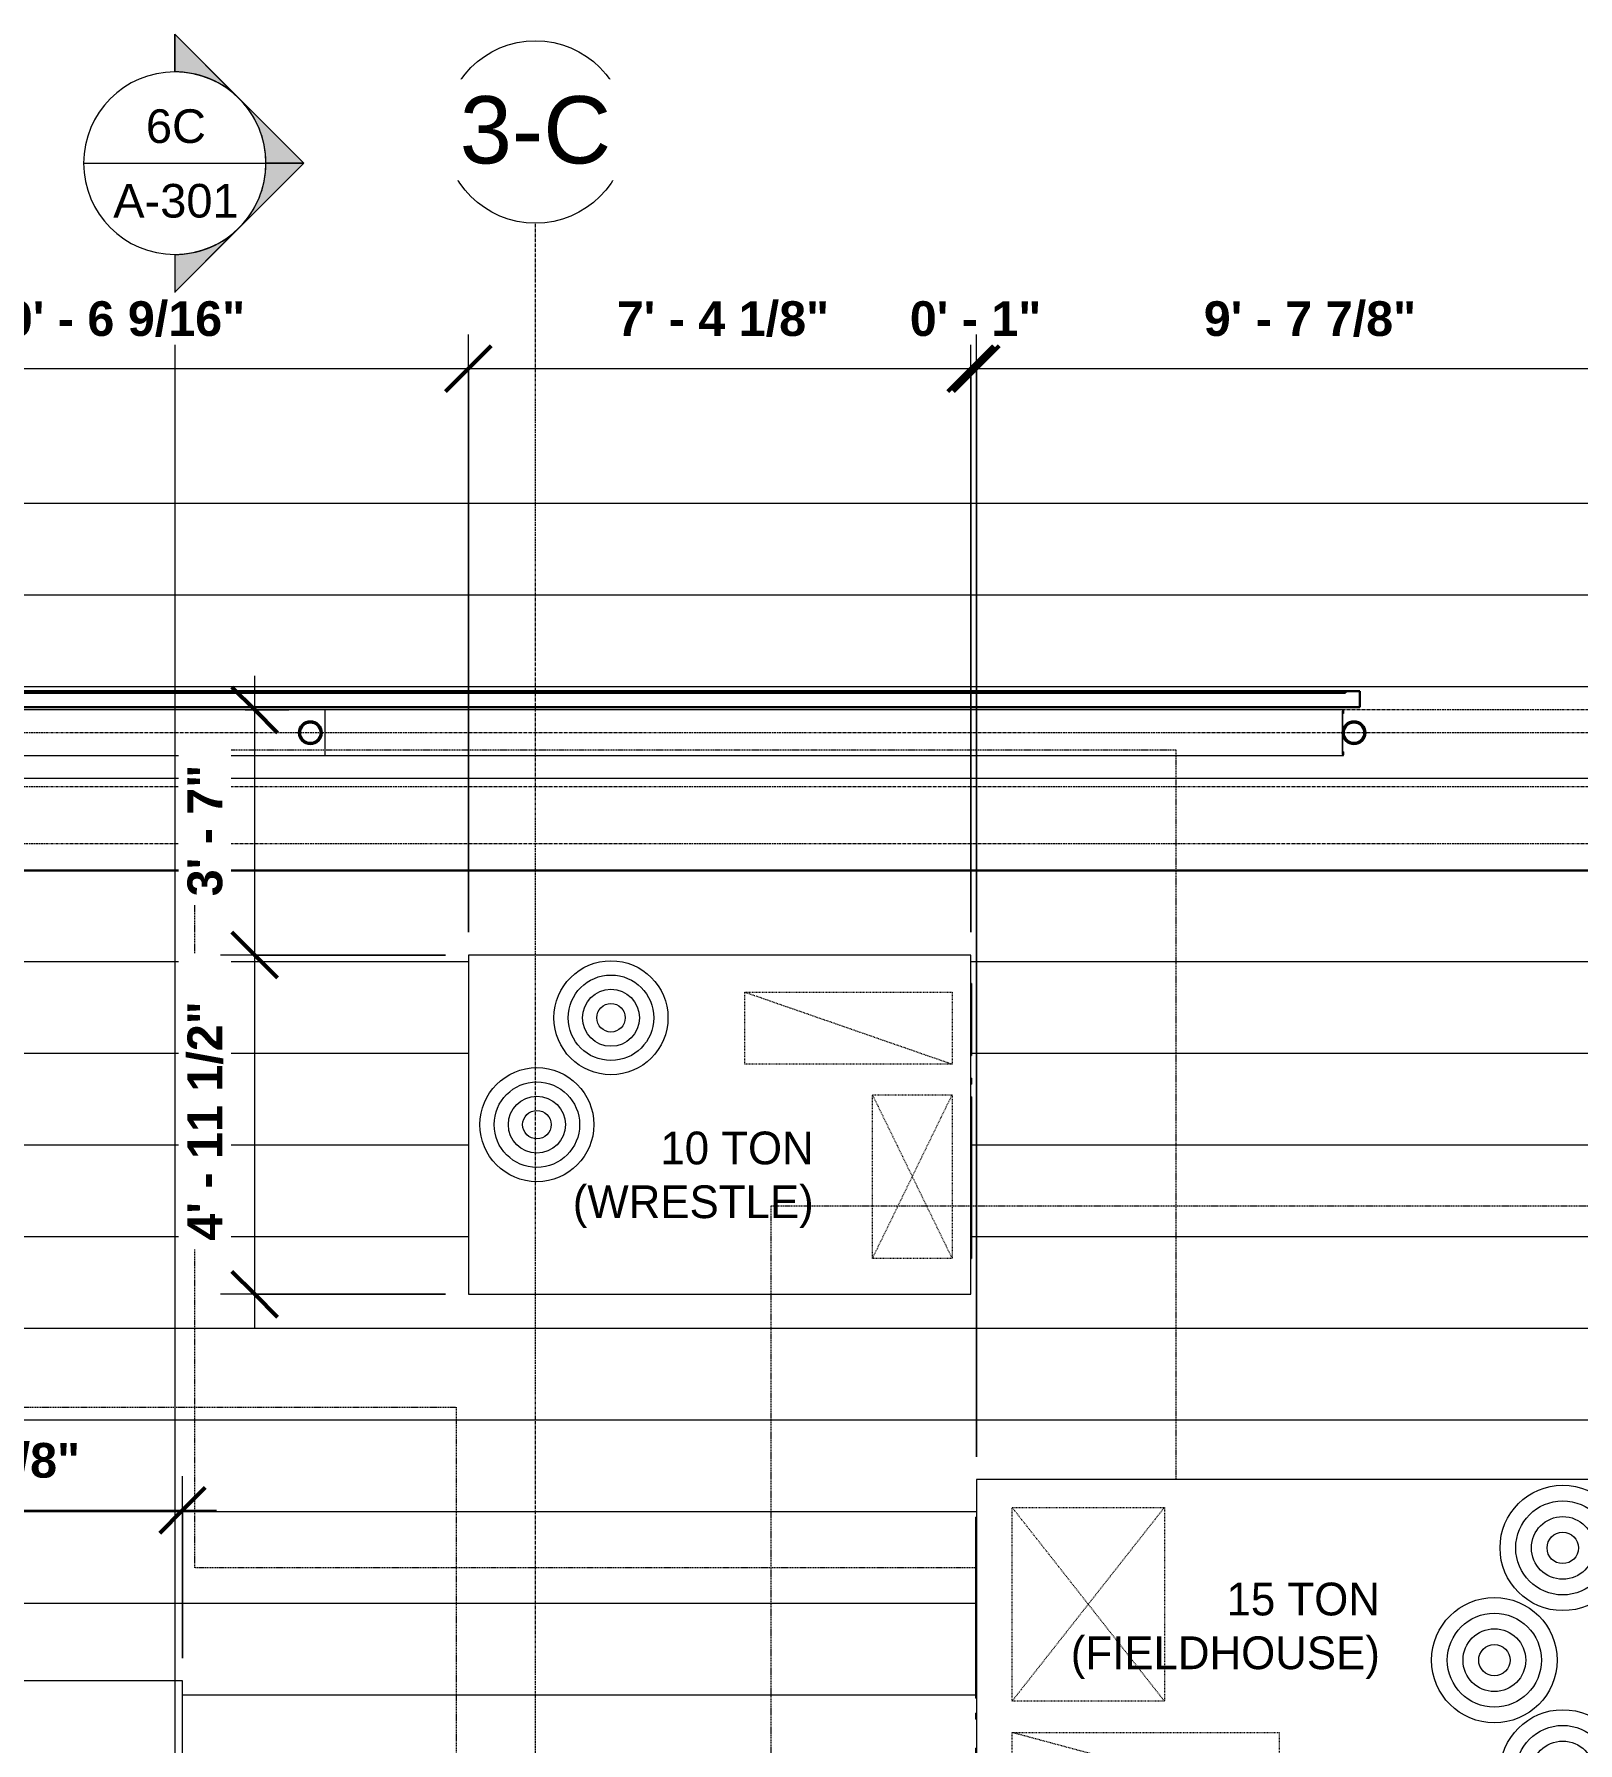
# Model space of a CAD drawing. Header units: inches. Extents: x 21290 to 29416, y -23522 to -20467.
# Drawn here: x 28779.6 to 29050.4, y -22527.2 to -22227.5 of the extents above; entities that cross this region are included whole.
import ezdxf

# ---------------------------------------------------------------- set-up
doc = ezdxf.new("R2010")
doc.units = ezdxf.units.IN
doc.header["$MEASUREMENT"] = 0
for name, pattern in [('Dash', [0.25, 0.125, -0.125]), ('Grid Line 1_2_', [0.875, 0.5, -0.125, 0.125, -0.125]), ('Hidden', [0.28125, 0.1875, -0.09375])]:
    doc.linetypes.add(name, pattern=pattern)
for name, color, linetype, lineweight in [('A-ANNO-DIMS', 211, 'Continuous', 9), ('A-ANNO-DIMS-64', 211, 'Continuous', 9), ('A-ROOF-PATT', 132, 'Continuous', 30), ('A-WALL', 113, 'Continuous', 13), ('G-ANNO-SYMB', 111, 'Continuous', 9), ('M-EQPM', 50, 'Continuous', 13), ('M-EQPM-HDLN', 50, 'Dash', 9), ('M-EQPM-IDEN', 50, 'Continuous', 9), ('S-BEAM', 12, 'Continuous', 13), ('S-COLS', 52, 'Continuous', 13), ('S-GRID', 1, 'Continuous', 9), ('S-GRID-IDEN', 1, 'Continuous', 9)]:
    doc.layers.add(name, color=color, linetype=linetype, lineweight=lineweight)
doc.styles.add('Arial_2', font='arial.ttf', dxfattribs={"height": 11.802395})
doc.styles.add('Arial_3', font='arial.ttf', dxfattribs={"height": 5.901198})
doc.styles.add('Arial_B', font='arialbd.ttf', dxfattribs={"height": 6.088537})
doc.styles.add('Century Gothic_1', font='GOTHIC.TTF', dxfattribs={"height": 5.748447})
doc.dimstyles.new('OD_Dimension_-_1_16__Tol_', dxfattribs={"dimscale": 12, "dimtxt": 6, "dimasz": 0.666667, "dimexe": 0.5, "dimexo": 0.333333, "dimgap": 0.333333, "dimtad": 1, "dimdec": 4, "dimrnd": 0.0625, "dimzin": 1, "dimdsep": 46, "dimlunit": 4, "dimtxsty": 'Arial_B', "dimblk1": 'OBLIQUE', "dimblk2": 'OBLIQUE', "dimsah": 1, "dimcen": 0.09, "dimdle": 0.5, "dimazin": 0, "dimtfac": 1, "dimtdec": 4, "dimtix": 1, "dimtmove": 0, "dimatfit": 3, "dimfxl": 1, "dimtvp": 1, "dimtfill": 1, "dimfrac": 2, "dimtolj": 1, "dimtzin": 0, "dimlwd": 13, "dimlwe": 13, "dimarcsym": 2})

# ---------------------------------------------------------------- blocks, each defined once
blk = doc.blocks.new('Girt_C - 8_D-1779451-Roof Low - Callout 7')
at = {"layer": 'S-BEAM', "color": 63, "lineweight": 18}
for p, q in [((22696.77, -22346.05), (22518.2, -22346.05)), ((22696.76, -22346.24), (22696.76, -22353.87)), ((22696.93, -22346.7), (22696.76, -22346.7)), ((22696.91, -22346.05), (22696.77, -22346.05)), ((22696.77, -22346.16), (22696.91, -22346.16)), ((22696.77, -22350.04), (22696.77, -22346.24)), ((22696.93, -22346.63), (22696.91, -22346.05)), ((22696.91, -22346.16), (22696.93, -22346.7)), ((22696.93, -22346.7), (22696.93, -22346.63)), ((22696.77, -22353.87), (22696.77, -22350.06)), ((22696.93, -22353.41), (22696.76, -22353.41)), ((22696.93, -22353.41), (22696.91, -22353.94)), ((22696.91, -22354.05), (22696.93, -22353.48)), ((22696.93, -22353.48), (22696.93, -22353.41)), ((22518.2, -22354.05), (22696.77, -22354.05)), ((22696.91, -22353.94), (22696.77, -22353.94)), ((22696.77, -22354.05), (22696.91, -22354.05))]:
    blk.add_line(p, q, dxfattribs=at)
for centre, major_axis, start_param, end_param in [((22696.77, -22346.24), (0, 0.188), 0, 1.570796), ((22696.77, -22346.24), (0, 0.0782), 0.053099, 1.570796), ((22696.77, -22353.87), (0, 0.188), 1.570796, 3.141593), ((22696.77, -22353.87), (0, 0.0782), 1.570796, 3.104544)]:
    blk.add_ellipse(centre, major_axis=major_axis, ratio=0.041629, start_param=start_param, end_param=end_param, dxfattribs=at)
blk = doc.blocks.new('Carrier_48TC_Standard_Efficiency_Gas_Heat_Electric_Cooling_Packaged_Rooftop_Unit_3_to_15_nominal_tons - 15 ton 48TC__16-873539-Roof Low - Callout 7')
at = {"layer": 'M-EQPM', "color": 63, "linetype": 'Hidden', "lineweight": 18}
for p, q in [((-105.94, -79.69), (-105.94, 67.69)), ((-105.94, 67.69), (93.94, 67.69)), ((93.94, 67.69), (93.94, -79.69)), ((93.94, -79.69), (-105.94, -79.69))]:
    blk.add_line(p, q, dxfattribs=at)
at = {"layer": 'M-EQPM', "color": 63, "lineweight": 18}
for p, q in [((57.94, 31.69), (-57.94, 31.69)), ((-57.94, 31.69), (-57.94, -31.69)), ((57.94, -31.69), (57.94, 31.69)), ((58.06, 27.31), (57.94, 27.31)), ((58.06, 27.31), (58.06, 15.44)), ((57.94, 15.44), (58.06, 15.44)), ((58.06, 10.34), (57.94, 10.34)), ((57.94, 9.29), (58.06, 9.29)), ((58.06, 10.32), (58.06, 10.34)), ((58.06, 10.34), (58.06, 9.29)), ((58.06, 9.29), (58.06, 9.31)), ((58.06, 6.69), (57.94, 6.69)), ((58.06, 6.69), (58.06, -25.06)), ((57.94, -25.06), (58.06, -25.06)), ((-57.94, -31.69), (57.94, -31.69))]:
    blk.add_line(p, q, dxfattribs=at)
for centre, radius in [((-44.94, 19.69), 11), ((-44.94, 19.69), 8.25), ((-44.94, 19.69), 5.5), ((-44.94, 19.69), 2.75), ((-32.94, 0), 11), ((-32.94, 0), 8.25), ((-32.94, 0), 5.5), ((-32.94, 0), 2.75), ((-44.94, -19.69), 11), ((-44.94, -19.69), 8.25), ((-44.94, -19.69), 5.5), ((-44.94, -19.69), 2.75)]:
    blk.add_circle(centre, radius, dxfattribs=at)
at = {"layer": 'M-EQPM-HDLN', "color": 63, "lineweight": 18}
for p, q in [((4.81, 25.31), (51.69, 12.69)), ((4.81, 12.69), (4.81, 25.31)), ((4.81, 25.31), (51.69, 25.31)), ((51.69, 25.31), (51.69, 12.69)), ((51.69, 12.69), (4.81, 12.69)), ((24.94, -26.81), (51.69, 7.19)), ((24.94, 7.19), (51.69, -26.81)), ((24.94, -26.81), (24.94, 7.19)), ((24.94, 7.19), (51.69, 7.19)), ((51.69, 7.19), (51.69, -26.81)), ((51.69, -26.81), (24.94, -26.81))]:
    blk.add_line(p, q, dxfattribs=at)
blk = doc.blocks.new('Carrier_48TC_Standard_Efficiency_Gas_Heat_Electric_Cooling_Packaged_Rooftop_Unit_3_to_15_nominal_tons - 6 ton 48TC__07-1350223-Roof Low - Callout 7')
at = {"layer": 'M-EQPM', "color": 63, "linetype": 'Hidden', "lineweight": 18}
for p, q in [((-85.19, -70), (-85.19, 58)), ((-85.19, 58), (73.19, 58)), ((73.19, 58), (73.19, -70)), ((73.19, -70), (-85.19, -70))]:
    blk.add_line(p, q, dxfattribs=at)
at = {"layer": 'M-EQPM', "color": 63, "lineweight": 18}
for p, q in [((37.19, 22), (-37.19, 22)), ((-37.19, 22), (-37.19, -22)), ((37.19, -22), (37.19, 22)), ((37.31, 19.75), (37.19, 19.75)), ((37.31, 19.75), (37.31, 9.25)), ((37.19, 9.25), (37.31, 9.25)), ((37.31, 5.27), (37.19, 5.27)), ((37.19, 4.23), (37.31, 4.23)), ((37.31, 5.26), (37.31, 5.27)), ((37.31, 5.27), (37.31, 4.23)), ((37.31, 4.23), (37.31, 4.24)), ((37.31, 1.37), (37.19, 1.37)), ((37.31, 1.37), (37.31, -15.38)), ((37.19, -15.38), (37.31, -15.38)), ((-37.19, -22), (37.19, -22))]:
    blk.add_line(p, q, dxfattribs=at)
for radius in [13, 9.75, 6.5, 3.25]:
    blk.add_circle((-23.19, 8), radius, dxfattribs=at)
at = {"layer": 'M-EQPM-HDLN', "color": 63, "lineweight": 18}
for p, q in [((8.19, 18.25), (33.81, 7.37)), ((8.19, 7.37), (8.19, 18.25)), ((8.19, 18.25), (33.81, 18.25)), ((33.81, 18.25), (33.81, 7.37)), ((33.81, 7.37), (8.19, 7.37)), ((21.69, -15.75), (33.81, 2)), ((21.69, 2), (33.81, -15.75)), ((21.69, -15.75), (21.69, 2)), ((21.69, 2), (33.81, 2)), ((33.81, 2), (33.81, -15.75)), ((33.81, -15.75), (21.69, -15.75))]:
    blk.add_line(p, q, dxfattribs=at)
blk = doc.blocks.new('Carrier_48TC_Standard_Efficiency_Gas_Heat_Electric_Cooling_Packaged_Rooftop_Unit_3_to_15_nominal_tons - 10 ton 48TC__12-1646492-Roof Low - Callout 7')
at = {"layer": 'M-EQPM', "color": 63, "linetype": 'Hidden', "lineweight": 18}
for p, q in [((-92.06, -77.75), (-92.06, 65.75)), ((-92.06, 65.75), (80.06, 65.75)), ((80.06, 65.75), (80.06, -62.25)), ((45.06, -77.75), (-92.06, -77.75))]:
    blk.add_line(p, q, dxfattribs=at)
at = {"layer": 'M-EQPM', "color": 63, "lineweight": 18}
for p, q in [((44.06, 29.75), (-44.06, 29.75)), ((-44.06, 29.75), (-44.06, -29.75)), ((44.06, -29.75), (44.06, 29.75)), ((44.19, 24.75), (44.06, 24.75)), ((44.19, 24.75), (44.19, 12.12)), ((44.06, 12.12), (44.19, 12.12)), ((44.19, 8.15), (44.06, 8.15)), ((44.06, 7.1), (44.19, 7.1)), ((44.19, 8.13), (44.19, 8.15)), ((44.19, 8.15), (44.19, 7.1)), ((44.19, 7.1), (44.19, 7.12)), ((44.19, 4.87), (44.06, 4.87)), ((44.19, 4.87), (44.19, -23.5)), ((44.06, -23.5), (44.19, -23.5)), ((-44.06, -29.75), (44.06, -29.75))]:
    blk.add_line(p, q, dxfattribs=at)
for centre, radius in [((-19.06, 18.75), 10), ((-19.06, 18.75), 7.5), ((-19.06, 18.75), 5), ((-19.06, 18.75), 2.5), ((-32.06, 0), 10), ((-32.06, 0), 7.5), ((-32.06, 0), 5), ((-32.06, 0), 2.5)]:
    blk.add_circle(centre, radius, dxfattribs=at)
at = {"layer": 'M-EQPM-HDLN', "color": 63, "lineweight": 18}
for p, q in [((4.44, 23.25), (40.81, 10.62)), ((4.44, 10.62), (4.44, 23.25)), ((4.44, 23.25), (40.81, 23.25)), ((40.81, 23.25), (40.81, 10.62)), ((40.81, 10.62), (4.44, 10.62)), ((26.81, -23.5), (40.81, 5.25)), ((26.81, 5.25), (40.81, -23.5)), ((26.81, -23.5), (26.81, 5.25)), ((26.81, 5.25), (40.81, 5.25)), ((40.81, 5.25), (40.81, -23.5)), ((40.81, -23.5), (26.81, -23.5))]:
    blk.add_line(p, q, dxfattribs=at)
blk = doc.blocks.new('Girt_C - 8_D-1783450-Roof Low - Callout 7')
at = {"layer": 'S-BEAM', "color": 63, "lineweight": 18}
for p, q in [((22518.2, -22346.05), (22065.85, -22346.05)), ((22065.85, -22346.24), (22065.85, -22346.05)), ((22065.85, -22348.1), (22065.85, -22346.24)), ((22518.2, -22346.05), (22518.2, -22346.24)), ((22518.2, -22346.24), (22518.2, -22353.87)), ((22065.85, -22351.79), (22065.85, -22348.31)), ((22065.85, -22353.87), (22065.85, -22352)), ((22065.85, -22354.05), (22518.2, -22354.05)), ((22518.2, -22353.87), (22518.2, -22354.05))]:
    blk.add_line(p, q, dxfattribs=at)
blk = doc.blocks.new('Section - Section Head - Filled-1526-Roof Low - Callout 7')
at = {"layer": 'G-ANNO-SYMB'}
h = blk.add_hatch(color=256, dxfattribs=at)
edge = h.paths.add_edge_path(flags=0)
edge.add_line((-0.4268, 0.1768), (-0.25, 0.3536))
edge.add_line((-0.25, 0.3536), (-0.25, 0.25))
edge.add_arc((-0.25, 0), 0.25, 90, 135)
h = blk.add_hatch(color=256, dxfattribs=at)
edge = h.paths.add_edge_path(flags=0)
edge.add_arc((-0.25, 0), 0.25, 45, 90)
edge.add_line((-0.25, 0.25), (-0.25, 0.3536))
edge.add_line((-0.25, 0.3536), (-0.0732, 0.1768))
h = blk.add_hatch(color=256, dxfattribs=at)
edge = h.paths.add_edge_path(flags=0)
edge.add_arc((-0.25, 0), 0.2503, 137.9216, 180)
edge.add_line((-0.5003, 0), (-0.6036, 0))
edge.add_line((-0.6036, 0), (-0.4358, 0.1678))
h = blk.add_hatch(color=256, dxfattribs=at)
edge = h.paths.add_edge_path(flags=0)
edge.add_line((-0.0642, 0.1678), (0.1036, 0))
edge.add_line((0.1036, 0), (0.0003, 0))
edge.add_arc((-0.25, 0), 0.2503, 0, 42.0784)
for p, q in [((-0.25, 0.3536), (-0.6036, 0)), ((-0.25, 0.3536), (-0.4268, 0.1768)), ((-0.25, 0.3536), (0.1036, 0)), ((-0.25, 0.25), (-0.25, 0.3536)), ((-0.0732, 0.1768), (-0.25, 0.3536)), ((-0.25, 0.3536), (-0.25, 0.25)), ((-0.4358, 0.1678), (-0.6036, 0)), ((0.1036, 0), (-0.0642, 0.1678)), ((-0.6036, 0), (-0.5003, 0)), ((0.0003, 0), (0.1036, 0)), ((-0.5, 0), (-0.6036, 0)), ((0, 0), (0.1036, 0))]:
    blk.add_line(p, q, dxfattribs=at)
for radius, start, end in [(0.25, 360, 180), (0.25, 90, 135), (0.25, 45, 90), (0.2503, 137.9216, 180), (0.2503, 0, 42.0784), (0.25, 180, 360)]:
    blk.add_arc((-0.25, 0), radius, start, end, dxfattribs=at)
blk = doc.blocks.new('Grid - Grid Head - Circle-14747-Roof Low - Callout 7')
at = {"layer": 'S-GRID-IDEN'}
blk.add_circle((0, 0), 0.25, dxfattribs=at)
blk = doc.blocks.new('DIMBLOCK25-Roof Low - Callout 7')
at = {"layer": 'A-ANNO-DIMS-64', "lineweight": 13}
for p, q in [((28729.21, -22385.05), (28729.21, -22280.17)), ((28855.77, -22385.05), (28855.77, -22280.17)), ((28729.21, -22286.17), (28855.77, -22286.17)), ((28729.21, -22286.17), (28729.21, -22385.05)), ((28855.77, -22286.17), (28855.77, -22385.05))]:
    blk.add_line(p, q, dxfattribs=at)
at = {"layer": 'A-ANNO-DIMS-64', "lineweight": 50}
for p, q in [((28729.21, -22286.17), (28733.21, -22282.17)), ((28855.77, -22286.17), (28859.77, -22282.17)), ((28729.21, -22286.17), (28725.21, -22290.17)), ((28855.77, -22286.17), (28851.77, -22290.17))]:
    blk.add_line(p, q, dxfattribs=at)
at = {"layer": 'A-ANNO-DIMS-64', "color": 0, "lineweight": 13, "insert": (28769.87, -22274.36), "char_height": 6.0885, "width": 54.2857, "attachment_point": 1, "line_spacing_factor": 0.938532, "style": 'Arial_B', "bg_fill": 3, "box_fill_scale": 1.25, "bg_fill_color": 0, "bg_fill_transparency": 0}
blk.add_mtext('10\' - 6 9/16"', dxfattribs=at)
blk = doc.blocks.new('_Oblique')
at = {"color": 0, "linetype": 'ByBlock', "lineweight": -2}
blk.add_line((-0.5, -0.5), (0.5, 0.5), dxfattribs=at)
blk = doc.blocks.new('DIMBLOCK26-Roof Low - Callout 7')
at = {"layer": 'A-ANNO-DIMS-64', "lineweight": 13}
for p, q in [((28855.77, -22385.05), (28855.77, -22280.17)), ((28943.9, -22385.05), (28943.9, -22280.17)), ((28855.77, -22286.17), (28943.9, -22286.17)), ((28855.77, -22286.17), (28855.77, -22385.05)), ((28943.9, -22286.17), (28943.9, -22385.05))]:
    blk.add_line(p, q, dxfattribs=at)
at = {"layer": 'A-ANNO-DIMS-64', "lineweight": 50}
for p, q in [((28855.77, -22286.17), (28859.77, -22282.17)), ((28943.9, -22286.17), (28947.9, -22282.17)), ((28855.77, -22286.17), (28851.77, -22290.17)), ((28943.9, -22286.17), (28939.9, -22290.17))]:
    blk.add_line(p, q, dxfattribs=at)
at = {"layer": 'A-ANNO-DIMS-64', "color": 0, "lineweight": 13, "insert": (28881.79, -22274.36), "char_height": 6.0885, "width": 43.3143, "attachment_point": 1, "line_spacing_factor": 0.938532, "style": 'Arial_B', "bg_fill": 3, "box_fill_scale": 1.25, "bg_fill_color": 0, "bg_fill_transparency": 0}
blk.add_mtext('7\' - 4 1/8"', dxfattribs=at)
blk = doc.blocks.new('DIMBLOCK27-Roof Low - Callout 7')
at = {"layer": 'A-ANNO-DIMS-64', "lineweight": 13}
for p, q in [((28943.9, -22385.05), (28943.9, -22280.17)), ((28944.9, -22477.05), (28944.9, -22280.17)), ((28943.9, -22286.17), (28944.9, -22286.17)), ((28943.9, -22286.17), (28943.9, -22385.05)), ((28944.9, -22286.17), (28944.9, -22477.05))]:
    blk.add_line(p, q, dxfattribs=at)
at = {"layer": 'A-ANNO-DIMS-64', "lineweight": 50}
for p, q in [((28943.9, -22286.17), (28947.9, -22282.17)), ((28944.9, -22286.17), (28948.9, -22282.17)), ((28943.9, -22286.17), (28939.9, -22290.17)), ((28944.9, -22286.17), (28940.9, -22290.17))]:
    blk.add_line(p, q, dxfattribs=at)
at = {"layer": 'A-ANNO-DIMS-64', "color": 0, "lineweight": 13, "insert": (28933.21, -22274.36), "char_height": 6.089, "width": 26.8571, "attachment_point": 1, "line_spacing_factor": 0.938532, "style": 'Arial_B', "bg_fill": 3, "box_fill_scale": 1.25, "bg_fill_color": 0, "bg_fill_transparency": 0}
blk.add_mtext('0\' - 1"', dxfattribs=at)
blk = doc.blocks.new('DIMBLOCK28-Roof Low - Callout 7')
at = {"layer": 'A-ANNO-DIMS-64', "lineweight": 13}
for p, q in [((28944.9, -22477.05), (28944.9, -22280.17)), ((29060.77, -22429.05), (29060.77, -22280.17)), ((28944.9, -22286.17), (29060.77, -22286.17)), ((28944.9, -22286.17), (28944.9, -22477.05)), ((29060.77, -22286.17), (29060.77, -22429.05))]:
    blk.add_line(p, q, dxfattribs=at)
at = {"layer": 'A-ANNO-DIMS-64', "lineweight": 50}
for p, q in [((28944.9, -22286.17), (28948.9, -22282.17)), ((29060.77, -22286.17), (29064.77, -22282.17)), ((28944.9, -22286.17), (28940.9, -22290.17)), ((29060.77, -22286.17), (29056.77, -22290.17))]:
    blk.add_line(p, q, dxfattribs=at)
at = {"layer": 'A-ANNO-DIMS-64', "color": 0, "lineweight": 13, "insert": (28984.79, -22274.36), "char_height": 6.0885, "width": 43.3143, "attachment_point": 1, "line_spacing_factor": 0.938532, "style": 'Arial_B', "bg_fill": 3, "box_fill_scale": 1.25, "bg_fill_color": 0, "bg_fill_transparency": 0}
blk.add_mtext('9\' - 7 7/8"', dxfattribs=at)
blk = doc.blocks.new('DIMBLOCK45-Roof Low - Callout 7')
at = {"layer": 'A-ANNO-DIMS-64', "lineweight": 13}
for p, q in [((28731.22, -22512.37), (28731.22, -22480.44)), ((28805.59, -22512.37), (28805.59, -22480.44)), ((28731.22, -22486.44), (28811.59, -22486.44)), ((28731.22, -22486.44), (28731.22, -22512.37)), ((28805.59, -22486.44), (28805.59, -22512.37))]:
    blk.add_line(p, q, dxfattribs=at)
at = {"layer": 'A-ANNO-DIMS-64', "lineweight": 50}
for p, q in [((28731.22, -22486.44), (28735.22, -22482.44)), ((28805.59, -22486.44), (28809.59, -22482.44)), ((28731.22, -22486.44), (28727.22, -22490.44)), ((28805.59, -22486.44), (28801.59, -22490.44))]:
    blk.add_line(p, q, dxfattribs=at)
at = {"layer": 'A-ANNO-DIMS-64', "color": 0, "lineweight": 13, "insert": (28750.36, -22474.64), "char_height": 6.0885, "width": 43.3143, "attachment_point": 1, "line_spacing_factor": 0.938532, "style": 'Arial_B', "bg_fill": 3, "box_fill_scale": 1.25, "bg_fill_color": 0, "bg_fill_transparency": 0}
blk.add_mtext('6\' - 2 3/8"', dxfattribs=at)
blk = doc.blocks.new('DIMBLOCK46-Roof Low - Callout 7')
at = {"layer": 'A-ANNO-DIMS-64', "lineweight": 50}
for p, q in [((28818.27, -22389.05), (28814.27, -22385.05)), ((28818.27, -22389.05), (28822.27, -22393.05)), ((28818.27, -22448.55), (28814.27, -22444.55)), ((28818.27, -22448.55), (28822.27, -22452.55))]:
    blk.add_line(p, q, dxfattribs=at)
at = {"layer": 'A-ANNO-DIMS-64', "lineweight": 13}
for p, q in [((28851.77, -22389.05), (28812.27, -22389.05)), ((28818.27, -22454.55), (28818.27, -22389.05)), ((28818.27, -22389.05), (28851.77, -22389.05)), ((28851.77, -22448.55), (28812.27, -22448.55)), ((28818.27, -22448.55), (28851.77, -22448.55))]:
    blk.add_line(p, q, dxfattribs=at)
at = {"layer": 'A-ANNO-DIMS-64', "color": 0, "lineweight": 13, "insert": (28806.47, -22439.14), "char_height": 6.0885, "width": 48.8, "attachment_point": 1, "rotation": 90, "line_spacing_factor": 0.938532, "style": 'Arial_B', "bg_fill": 3, "box_fill_scale": 1.25, "bg_fill_color": 0, "bg_fill_transparency": 0}
blk.add_mtext('4\' - 11 1/2"', dxfattribs=at)
blk = doc.blocks.new('DIMBLOCK47-Roof Low - Callout 7')
at = {"layer": 'A-ANNO-DIMS-64', "lineweight": 13}
for p, q in [((28818.27, -22389.05), (28818.27, -22340.05)), ((28816.61, -22346.05), (28824.27, -22346.05)), ((28818.27, -22346.05), (28816.61, -22346.05)), ((28851.77, -22389.05), (28812.27, -22389.05)), ((28818.27, -22389.05), (28851.77, -22389.05))]:
    blk.add_line(p, q, dxfattribs=at)
at = {"layer": 'A-ANNO-DIMS-64', "lineweight": 50}
for p, q in [((28818.27, -22346.05), (28814.27, -22342.05)), ((28818.27, -22346.05), (28822.27, -22350.05)), ((28818.27, -22389.05), (28814.27, -22385.05)), ((28818.27, -22389.05), (28822.27, -22393.05))]:
    blk.add_line(p, q, dxfattribs=at)
at = {"layer": 'A-ANNO-DIMS-64', "color": 0, "lineweight": 13, "insert": (28806.47, -22378.74), "char_height": 6.089, "width": 26.8571, "attachment_point": 1, "rotation": 90, "line_spacing_factor": 0.938532, "style": 'Arial_B', "bg_fill": 3, "box_fill_scale": 1.25, "bg_fill_color": 0, "bg_fill_transparency": 0}
blk.add_mtext('3\' - 7"', dxfattribs=at)

msp = doc.modelspace()

# ---------------------------------------------------------------- hatches: boundary and pattern name
at = {"layer": 'A-ROOF-PATT', "lineweight": 9}
h = msp.add_hatch(dxfattribs=at)
h.set_pattern_fill('FP_12', color=43, style=0, pattern_type=2)
h.set_pattern_definition([(0, (6350.056, -180.953), (0, 16.082), [])])
h.paths.add_polyline_path([(28288.97866, -22808.30281), (28298.27155, -22808.30281), (28298.27155, -22519.05281), (28288.97866, -22519.05281), (28288.97866, -22802.62316)], flags=0)
h.paths.add_polyline_path([(28299.68577, -22808.30281), (28370.27333, -22808.30281), (28370.27333, -22786.55281), (28370.71083, -22786.55281), (28370.71083, -22342.74031), (29012.14833, -22342.74031), (29012.14833, -22345.55281), (28373.52333, -22345.55281), (28373.52333, -22785.80281), (28374.02333, -22785.80281), (28374.04845, -22349.95445), (28376.04578, -22349.95445), (28376.2451, -22349.15531), (28376.77635, -22348.48915), (28377.57829, -22348.10295), (28378.22833, -22348.10295), (28378.22833, -22346.05281), (29009.29175, -22346.05281), (29009.30836, -22346.69874), (29009.1506, -22346.69874), (29009.1506, -22350.04284), (29009.37009, -22349.15531), (29009.90134, -22348.48915), (29010.70328, -22348.10295), (29011.59336, -22348.10295), (29012.4026, -22348.49829), (29012.95026, -22349.18504), (29013.14832, -22350.05281), (29012.92655, -22350.95031), (29012.3953, -22351.61647), (29011.59336, -22352.00267), (29010.70328, -22352.00267), (29009.89405, -22351.60733), (29009.34638, -22350.92058), (29009.1506, -22350.06278), (29009.1506, -22353.40797), (29009.30833, -22353.40797), (29009.28962, -22354.05281), (28382.02333, -22354.05281), (28382.02333, -22785.80281), (29110.27333, -22785.80281), (29110.27333, -22446.67781), (29123.02333, -22446.67781), (29123.02333, -22372.30281), (29093.77333, -22372.30281), (29093.77333, -22370.55281), (29092.33483, -22370.55281), (29092.33483, -22369.55281), (29091.27333, -22369.55281), (29091.27333, -22308.11988), (28317.98044, -22308.11988), (28317.98044, -22519.05281), (28316.56622, -22519.05281), (28316.56622, -22308.11988), (28307.27333, -22308.11988), (28307.27333, -22519.05281), (28299.68577, -22519.05281), (28299.68577, -22805.43818)], flags=0)
h.paths.add_polyline_path([(28847.77355, -22740.45909), (28844.27355, -22740.45909), (28844.27355, -22737.30284), (28838.68761, -22737.30284), (28838.68761, -22740.45909), (28828.68761, -22740.45909), (28828.68761, -22737.30284), (28765.4298, -22737.30284), (28765.4298, -22650.92784), (28893.3048, -22650.92784), (28893.3048, -22737.30284), (28847.77355, -22737.30284)], flags=0)
h.paths.add_polyline_path([(28731.21532, -22560.36531), (28731.21532, -22558.11531), (28731.09032, -22558.11531), (28731.09032, -22547.61531), (28731.21532, -22547.61531), (28731.21532, -22543.62091), (28731.09032, -22543.62091), (28731.09032, -22542.60971), (28731.21532, -22542.60971), (28731.21532, -22539.74031), (28731.09032, -22539.74031), (28731.09032, -22522.99031), (28731.21532, -22522.99031), (28731.21532, -22516.36531), (28805.59032, -22516.36531), (28805.59032, -22560.36531), (28734.59032, -22560.36531)], flags=0)
h.paths.add_polyline_path([(28944.89833, -22544.42781), (28944.89833, -22540.05281), (28944.77333, -22540.05281), (28944.77333, -22528.17781), (28944.89833, -22528.17781), (28944.89833, -22523.05841), (28944.77333, -22523.05841), (28944.77333, -22522.04721), (28944.89833, -22522.04721), (28944.89833, -22519.42781), (28944.77333, -22519.42781), (28944.77333, -22487.67781), (28944.89833, -22487.67781), (28944.89833, -22481.05281), (29060.77333, -22481.05281), (29060.77333, -22544.42781), (28951.14833, -22544.42781)], flags=0)
h.paths.add_polyline_path([(28926.64833, -22448.55281), (28855.77333, -22448.55281), (28855.77333, -22389.05281), (28943.89833, -22389.05281), (28943.89833, -22394.05281), (28944.02333, -22394.05281), (28944.02333, -22406.67781), (28943.89833, -22406.67781), (28943.89833, -22410.67221), (28944.02333, -22410.67221), (28944.02333, -22411.68341), (28943.89833, -22411.68341), (28943.89833, -22413.92781), (28944.02333, -22413.92781), (28944.02333, -22442.30281), (28943.89833, -22442.30281), (28943.89833, -22448.55281), (28940.64833, -22448.55281)], flags=0)
h.paths.add_polyline_path([(28711.9612, -22448.55244), (28641.0862, -22448.55244), (28641.0862, -22389.05244), (28729.2112, -22389.05244), (28729.2112, -22394.05244), (28729.3362, -22394.05244), (28729.3362, -22406.67744), (28729.2112, -22406.67744), (28729.2112, -22410.67184), (28729.3362, -22410.67184), (28729.3362, -22411.68305), (28729.2112, -22411.68305), (28729.2112, -22413.92744), (28729.3362, -22413.92744), (28729.3362, -22442.30244), (28729.2112, -22442.30244), (28729.2112, -22448.55244), (28716.32452, -22448.55244)], flags=0)
h.paths.add_polyline_path([(29096.27333, -22372.24031), (29096.46083, -22372.24031), (29096.46083, -22371.94011), (29096.27333, -22371.94011), (29096.27333, -22371.87761), (29096.52333, -22371.87761), (29096.52333, -22370.55281), (29093.83583, -22370.55281), (29093.83583, -22372.24031), (29096.21083, -22372.24031)], flags=0)
h.paths.add_polyline_path([(29011.14832, -22351.84781), (29012.04582, -22351.60733), (29012.7108, -22350.92058), (29012.94332, -22350.05281), (29012.70284, -22349.15531), (29012.04582, -22348.49829), (29011.14832, -22348.25781), (29010.25082, -22348.49829), (29009.58584, -22349.18504), (29009.35332, -22350.05281), (29009.59381, -22350.95031), (29010.28496, -22351.61647), (29010.70328, -22351.72856)], flags=0)
h.paths.add_polyline_path([(28378.02333, -22349.95445), (28378.22833, -22349.95445), (28378.22833, -22348.31274), (28378.02333, -22348.25781), (28377.12583, -22348.49829), (28376.46085, -22349.18504), (28376.25469, -22349.95445), (28377.8908, -22349.95445)], flags=0)
at = {"layer": 'S-COLS', "lineweight": 9}
h = msp.add_hatch(dxfattribs=at)
h.set_pattern_fill('FP_13', color=253, style=0, pattern_type=2)
h.set_pattern_definition([(45, (6312.383, 0), (-6.3356768, 6.3356768), []), (45, (6312.383, 9.6), (-6.3356768, 6.3356768), [])])
h.paths.add_polyline_path([(29011.59336, -22352.00267), (29012.3953, -22351.61647), (29012.95026, -22350.92058), (29013.14832, -22350.05281), (29012.95026, -22349.18504), (29012.3953, -22348.48915), (29011.59336, -22348.10295), (29010.70328, -22348.10295), (29009.90134, -22348.48915), (29009.34638, -22349.18504), (29009.14832, -22350.05281), (29009.34638, -22350.92058), (29009.90134, -22351.61647), (29010.70328, -22352.00267)], flags=0)
h.paths.add_polyline_path([(29011.14832, -22351.84781), (29010.25082, -22351.60733), (29009.59381, -22350.95031), (29009.35332, -22350.05281), (29009.59381, -22349.15531), (29010.25082, -22348.49829), (29011.14832, -22348.25781), (29012.04582, -22348.49829), (29012.70284, -22349.15531), (29012.94332, -22350.05281), (29012.70284, -22350.95031), (29012.04582, -22351.60733)], flags=0)

# ---------------------------------------------------------------- linework, layer by layer
at = {"layer": 'A-WALL', "color": 7, "lineweight": 30}
for p, q in [((29012.14833, -22342.74031), (28370.71083, -22342.74031)), ((29009.64833, -22343.05281), (28371.02333, -22343.05281)), ((29009.64833, -22343.05281), (29009.64833, -22342.74031)), ((29012.14833, -22345.55281), (29012.14833, -22342.74031)), ((28373.52333, -22345.55281), (29012.14833, -22345.55281))]:
    msp.add_line(p, q, dxfattribs=at)
at = {"layer": 'G-ANNO-SYMB'}
for p, q in [((28788.23711, -22250.13839), (28820.23711, -22250.13839)), ((28804.23711, -22266.13839), (28804.23711, -22894.7379)), ((29320.80479, -22374.35697), (28252.84214, -22374.35697))]:
    msp.add_line(p, q, dxfattribs=at)
at = {"layer": 'S-COLS', "color": 7, "lineweight": 30}
for centre, radius, start, end in [((28828.02333, -22350.05281), 2, 0, 180), ((28828.02333, -22350.05281), 2, 180, 0), ((28828.02333, -22350.05281), 1.795, 0, 180), ((28828.02333, -22350.05281), 1.795, 180, 0), ((29011.14832, -22350.05281), 2, 0, 180), ((29011.14832, -22350.05281), 2, 180, 0), ((29011.14832, -22350.05281), 1.795, 0, 180), ((29011.14832, -22350.05281), 1.795, 180, 0)]:
    msp.add_arc(centre, radius, start, end, dxfattribs=at)
at = {"layer": 'S-GRID', "linetype": 'Grid Line 1_2_'}
for p, q in [((28867.52333, -22878.21662), (28867.52333, -22260.67577)), ((29370.91214, -22346.05281), (28163.20587, -22346.05281)), ((29370.91214, -22350.05281), (28163.20587, -22350.05281)), ((29370.91214, -22359.55281), (28131.20587, -22359.55281)), ((29370.91214, -22359.55281), (28131.20587, -22359.55281)), ((29370.91214, -22369.55281), (28163.20587, -22369.55281))]:
    msp.add_line(p, q, dxfattribs=at)

# ---------------------------------------------------------------- block references
at = {"layer": 'G-ANNO-SYMB', "xscale": 63.99999999999997, "yscale": 63.99999999999997, "zscale": 63.99999999999997, "rotation": 269.9999999999996}
msp.add_blockref('Section - Section Head - Filled-1526-Roof Low - Callout 7', (28804.23711, -22266.13839), dxfattribs=at)
at = {"layer": 'M-EQPM', "color": 63, "lineweight": 18}
msp.add_blockref('Carrier_48TC_Standard_Efficiency_Gas_Heat_Electric_Cooling_Packaged_Rooftop_Unit_3_to_15_nominal_tons - 10 ton 48TC__12-1646492-Roof Low - Callout 7', (28899.83583, -22418.80281), dxfattribs=at)
at = {"layer": 'M-EQPM', "color": 63, "lineweight": 18, "rotation": 180}
for name, p in [('Carrier_48TC_Standard_Efficiency_Gas_Heat_Electric_Cooling_Packaged_Rooftop_Unit_3_to_15_nominal_tons - 15 ton 48TC__16-873539-Roof Low - Callout 7', (29002.83583, -22512.74031)), ('Carrier_48TC_Standard_Efficiency_Gas_Heat_Electric_Cooling_Packaged_Rooftop_Unit_3_to_15_nominal_tons - 6 ton 48TC__07-1350223-Roof Low - Callout 7', (28768.40282, -22538.36531))]:
    msp.add_blockref(name, p, dxfattribs=at)
at = {"layer": 'S-BEAM', "color": 63, "lineweight": 18}
for name in ['Girt_C - 8_D-1783450-Roof Low - Callout 7', 'Girt_C - 8_D-1779451-Roof Low - Callout 7']:
    msp.add_blockref(name, (6312.3831, 0), dxfattribs=at)
at = {"layer": 'S-GRID-IDEN', "xscale": 63.99999999999997, "yscale": 63.99999999999997, "zscale": 63.99999999999997}
msp.add_blockref('Grid - Grid Head - Circle-14747-Roof Low - Callout 7', (28867.52333, -22244.67577), dxfattribs=at)

# ---------------------------------------------------------------- texts
at = {"layer": 'G-ANNO-SYMB', "char_height": 5.901198, "attachment_point": 2, "line_spacing_factor": 0.938532, "style": 'Arial_3'}
for s, insert, width in [('6C', (28804.44202, -22240.69231), 12.528), ('A-301', (28804.44202, -22253.78314), 26.208)]:
    msp.add_mtext(s, dxfattribs=dict(at, insert=insert, width=width))
at = {"layer": 'M-EQPM-IDEN', "attachment_point": 3, "line_spacing_factor": 0.984117, "style": 'Century Gothic_1'}
for s, insert, char_height, width in [('10 TON\\P(WRESTLE)', (28916.35033, -22420.02039), 5.748447, 44.424), ('15 TON\\P(FIELDHOUSE)', (29015.69573, -22499.14006), 5.7484472, 60.408)]:
    msp.add_mtext(s, dxfattribs=dict(at, insert=insert, char_height=char_height, width=width))

# ---------------------------------------------------------------- next in the draw order: texts
at = {"layer": 'S-GRID-IDEN', "insert": (28867.52025, -22238.38452), "char_height": 11.802395, "width": 31.536, "attachment_point": 2, "line_spacing_factor": 0.938532, "style": 'Arial_2', "bg_fill": 3, "box_fill_scale": 1.25, "bg_fill_color": 0, "bg_fill_transparency": 0}
msp.add_mtext('3-C', dxfattribs=at)

# ---------------------------------------------------------------- next in the draw order: dimensions: what is measured, and where the dimension line sits
at = {"layer": 'A-ANNO-DIMS', "lineweight": 13}
for base, p1, p2, override, picture, middle in [((28855.77333, -22286.16759), (28729.2112, -22389.05244), (28855.77333, -22389.05281), {"dimpost": '<>', "dimfxl": 126.562131}, 'DIMBLOCK25-Roof Low - Callout 7', (28792.49226, -22279.01742)), ((28805.59032, -22486.44477), (28731.21532, -22516.36531), (28805.59032, -22516.36531), {"dimpost": '<>', "dimfxl": 74.375}, 'DIMBLOCK45-Roof Low - Callout 7', (28768.40282, -22479.29459))]:
    dim = msp.add_linear_dim(base=base, p1=p1, p2=p2, dimstyle='OD_Dimension_-_1_16__Tol_', override=override, dxfattribs=at)
    dim.commit()
    dim.dimension.update_dxf_attribs({"geometry": picture, "text_midpoint": middle})

# ---------------------------------------------------------------- next in the draw order: dimensions: what is measured, and where the dimension line sits
dim = msp.add_linear_dim(base=(28943.89833, -22286.16759), p1=(28855.77333, -22389.05281), p2=(28943.89833, -22389.05281), dimstyle='OD_Dimension_-_1_16__Tol_', override={"dimpost": '<>', "dimfxl": 88.125}, dxfattribs=at)
dim.commit()
dim.dimension.update_dxf_attribs({"geometry": 'DIMBLOCK26-Roof Low - Callout 7', "text_midpoint": (28899.83583, -22279.01742)})

# ---------------------------------------------------------------- next in the draw order: dimensions: what is measured, and where the dimension line sits
dim = msp.add_linear_dim(base=(28944.89833, -22286.16759), p1=(28943.89833, -22389.05281), p2=(28944.89833, -22481.05281), dimstyle='OD_Dimension_-_1_16__Tol_', override={"dimpost": '<>', "dimfxl": 92.005435}, dxfattribs=at)
dim.commit()
dim.dimension.update_dxf_attribs({"geometry": 'DIMBLOCK27-Roof Low - Callout 7', "text_midpoint": (28944.39833, -22279.05895)})
dim = msp.add_linear_dim(base=(28818.26943, -22389.05281), p1=(28855.77333, -22448.55281), p2=(28855.77333, -22389.05281), angle=90, dimstyle='OD_Dimension_-_1_16__Tol_', override={"dimpost": '<>', "dimfxl": 59.5}, dxfattribs=at)
dim.commit()
dim.dimension.update_dxf_attribs({"geometry": 'DIMBLOCK46-Roof Low - Callout 7', "text_midpoint": (28811.12134, -22418.80281)})

# ---------------------------------------------------------------- next in the draw order: dimensions: what is measured, and where the dimension line sits
dim = msp.add_linear_dim(base=(29060.77333, -22286.16759), p1=(28944.89833, -22481.05281), p2=(29060.77333, -22433.05281), dimstyle='OD_Dimension_-_1_16__Tol_', override={"dimpost": '<>', "dimfxl": 125.423346}, dxfattribs=at)
dim.commit()
dim.dimension.update_dxf_attribs({"geometry": 'DIMBLOCK28-Roof Low - Callout 7', "text_midpoint": (29002.83583, -22279.01742)})
dim = msp.add_linear_dim(base=(28818.26943, -22346.05281), p1=(28855.77333, -22389.05281), p2=(28812.61258, -22346.05281), angle=90, dimstyle='OD_Dimension_-_1_16__Tol_', override={"dimpost": '<>', "dimfxl": 60.924958}, dxfattribs=at)
dim.commit()
dim.dimension.update_dxf_attribs({"geometry": 'DIMBLOCK47-Roof Low - Callout 7', "text_midpoint": (28811.16079, -22367.55281)})

doc.saveas('drawing.dxf')
